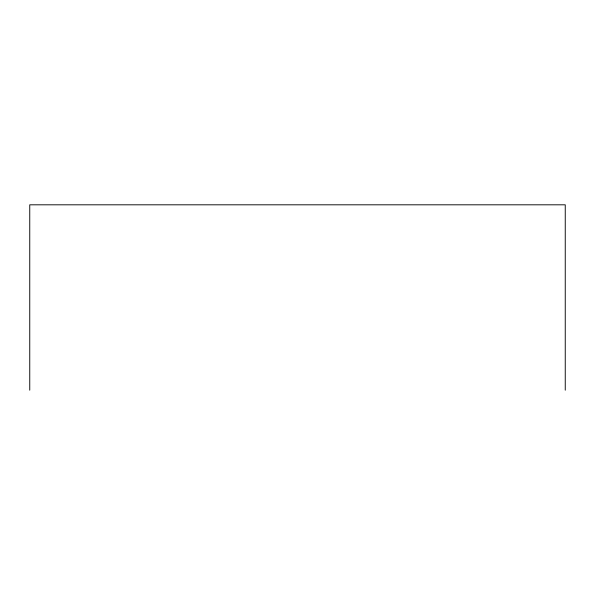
<?xml version="1.0" encoding="UTF-8"?>
<svg xmlns="http://www.w3.org/2000/svg" width="595" height="595" viewBox="0 0 595 595"><rect width="100%" height="100%" fill="white"/><g stroke="black" fill="none" stroke-linecap="round" stroke-linejoin="round"><path stroke-width="0.89" d="M565.25 390.186L565.25 204.814L29.75 204.814L29.75 390.186"/></g></svg>
